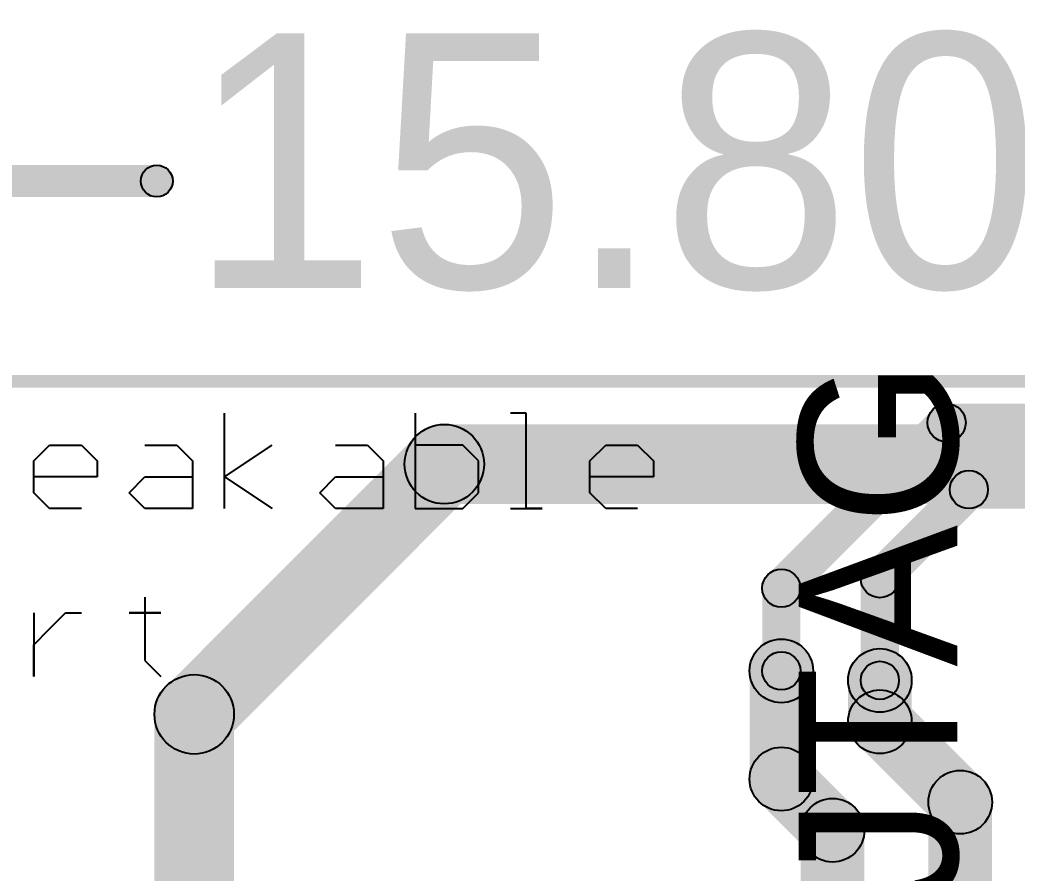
# Model space of a CAD drawing. Header units: millimetres. Extents: x -0.55 to 1.07, y -0.21 to 1.95.
# Drawn here: x 0.0325 to 0.3461, y 1.4594 to 1.7276 of the extents above; entities that cross this region are included whole.
import ezdxf

# ---------------------------------------------------------------- set-up
doc = ezdxf.new("R2010")
doc.units = ezdxf.units.MM
doc.header["$MEASUREMENT"] = 0
for name, color, linetype in [('BottomLayer', 5, 'Continuous'), ('BottomSolder', 6, 'Continuous'), ('Mechanical1', 6, 'Continuous'), ('Mechanical2', 216, 'Continuous'), ('PadHoleLayer', 156, 'Continuous'), ('TopLayer', 1, 'Continuous'), ('TopOverlay', 2, 'Continuous'), ('TopPaste', 8, 'Continuous'), ('TopSolder', 216, 'Continuous')]:
    doc.layers.add(name, color=color, linetype=linetype)

# ---------------------------------------------------------------- blocks, each defined once
blk = doc.blocks.new('TC2030_IDC_35')
at = {"layer": 'BottomSolder'}
h = blk.add_hatch(color=6, dxfattribs=at)
edge = h.paths.add_edge_path()
edge.add_arc((0.1, 0.04), 0.00402, 0, 360)
h = blk.add_hatch(color=6, dxfattribs=at)
edge = h.paths.add_edge_path()
edge.add_arc((-0.1, 0), 0.00402, 0, 360)
h = blk.add_hatch(color=6, dxfattribs=at)
edge = h.paths.add_edge_path()
edge.add_arc((0.1, -0.04), 0.00402, 0, 360)
at = {"layer": 'PadHoleLayer'}
h = blk.add_hatch(color=156, dxfattribs=at)
edge = h.paths.add_edge_path()
edge.add_arc((0.1, 0.04), 0.01951, 0, 360)
h = blk.add_hatch(color=156, dxfattribs=at)
edge = h.paths.add_edge_path()
edge.add_arc((-0.1, 0), 0.01951, 0, 360)
h = blk.add_hatch(color=156, dxfattribs=at)
edge = h.paths.add_edge_path()
edge.add_arc((0.1, -0.04), 0.01951, 0, 360)
at = {"layer": 'TopLayer'}
h = blk.add_hatch(color=1, dxfattribs=at)
edge = h.paths.add_edge_path()
edge.add_arc((-0.05, 0.025), 0.01549, 0, 360)
h = blk.add_hatch(color=1, dxfattribs=at)
edge = h.paths.add_edge_path()
edge.add_arc((0, 0.025), 0.01549, 0, 360)
h = blk.add_hatch(color=1, dxfattribs=at)
edge = h.paths.add_edge_path()
edge.add_arc((0.05, 0.025), 0.01549, 0, 360)
h = blk.add_hatch(color=1, dxfattribs=at)
edge = h.paths.add_edge_path()
edge.add_arc((-0.05, -0.025), 0.01549, 0, 360)
h = blk.add_hatch(color=1, dxfattribs=at)
edge = h.paths.add_edge_path()
edge.add_arc((-0.05, -0.025), 0.01549, 0, 360)
h = blk.add_hatch(color=1, dxfattribs=at)
edge = h.paths.add_edge_path()
edge.add_arc((0, -0.025), 0.01549, 0, 360)
h = blk.add_hatch(color=1, dxfattribs=at)
edge = h.paths.add_edge_path()
edge.add_arc((0.05, -0.025), 0.01549, 0, 360)
at = {"layer": 'TopOverlay'}
h = blk.add_hatch(color=2, dxfattribs=at)
edge = h.paths.add_edge_path()
edge.add_arc((-0.0504, -0.057), 0.005, 0, 360)
h = blk.add_hatch(color=2, dxfattribs=at)
edge = h.paths.add_edge_path()
edge.add_arc((-0.0376, -0.057), 0.005, 0, 360)
at = {"layer": 'TopPaste'}
h = blk.add_hatch(color=8, dxfattribs=at)
edge = h.paths.add_edge_path()
edge.add_arc((-0.05, 0.025), 0.01549, 0, 360)
h = blk.add_hatch(color=8, dxfattribs=at)
edge = h.paths.add_edge_path()
edge.add_arc((0, 0.025), 0.01549, 0, 360)
h = blk.add_hatch(color=8, dxfattribs=at)
edge = h.paths.add_edge_path()
edge.add_arc((0.05, 0.025), 0.01549, 0, 360)
h = blk.add_hatch(color=8, dxfattribs=at)
edge = h.paths.add_edge_path()
edge.add_arc((-0.05, -0.025), 0.01549, 0, 360)
h = blk.add_hatch(color=8, dxfattribs=at)
edge = h.paths.add_edge_path()
edge.add_arc((-0.05, -0.025), 0.01549, 0, 360)
h = blk.add_hatch(color=8, dxfattribs=at)
edge = h.paths.add_edge_path()
edge.add_arc((0, -0.025), 0.01549, 0, 360)
h = blk.add_hatch(color=8, dxfattribs=at)
edge = h.paths.add_edge_path()
edge.add_arc((0.05, -0.025), 0.01549, 0, 360)
at = {"layer": 'TopSolder'}
h = blk.add_hatch(color=216, dxfattribs=at)
edge = h.paths.add_edge_path()
edge.add_arc((-0.05, 0.025), 0.01949, 0, 360)
h = blk.add_hatch(color=216, dxfattribs=at)
edge = h.paths.add_edge_path()
edge.add_arc((0, 0.025), 0.01949, 0, 360)
h = blk.add_hatch(color=216, dxfattribs=at)
edge = h.paths.add_edge_path()
edge.add_arc((0.05, 0.025), 0.01949, 0, 360)
h = blk.add_hatch(color=216, dxfattribs=at)
edge = h.paths.add_edge_path()
edge.add_arc((0.1, 0.04), 0.00402, 0, 360)
h = blk.add_hatch(color=216, dxfattribs=at)
edge = h.paths.add_edge_path()
edge.add_arc((-0.1, 0), 0.00402, 0, 360)
h = blk.add_hatch(color=216, dxfattribs=at)
edge = h.paths.add_edge_path()
edge.add_arc((-0.05, -0.025), 0.01949, 0, 360)
h = blk.add_hatch(color=216, dxfattribs=at)
edge = h.paths.add_edge_path()
edge.add_arc((-0.05, -0.025), 0.01949, 0, 360)
h = blk.add_hatch(color=216, dxfattribs=at)
edge = h.paths.add_edge_path()
edge.add_arc((0, -0.025), 0.01949, 0, 360)
h = blk.add_hatch(color=216, dxfattribs=at)
edge = h.paths.add_edge_path()
edge.add_arc((0.05, -0.025), 0.01949, 0, 360)
h = blk.add_hatch(color=216, dxfattribs=at)
edge = h.paths.add_edge_path()
edge.add_arc((0.1, -0.04), 0.00402, 0, 360)
at = {"layer": 'TopOverlay', "const_width": 0.01}
blk.add_lwpolyline([(-0.0376, -0.057, 1), (-0.0504, -0.057, 1)], format="xyb", close=True, dxfattribs=at)
at = {"layer": 'TopOverlay'}
for centre in [(-0.0504, -0.057), (-0.0376, -0.057)]:
    blk.add_circle(centre, 0.005, dxfattribs=at)

msp = doc.modelspace()

# ---------------------------------------------------------------- hatches: boundary and pattern name
at = {"layer": 'BottomLayer'}
h = msp.add_hatch(color=5, dxfattribs=at)
edge = h.paths.add_edge_path()
edge.add_arc((0.166, 1.588), 0.0125, 0, 360)
h = msp.add_hatch(color=5, dxfattribs=at)
edge = h.paths.add_edge_path()
edge.add_arc((0.166, 1.588), 0.0125, 0, 360)
for points in [[(0.166, 1.5755), (0.166, 1.6005), (0.387, 1.6005), (0.387, 1.5755)], [(0.09617, 1.5005), (0.0785, 1.51817), (0.15716, 1.59684), (0.17484, 1.57916)], [(0.09984, 1.4435), (0.07484, 1.4435), (0.07484, 1.50934), (0.09984, 1.50934)]]:
    msp.add_hatch(color=5, dxfattribs=at).paths.add_polyline_path(points)
h = msp.add_hatch(color=5, dxfattribs=at)
edge = h.paths.add_edge_path()
edge.add_arc((0.08734, 1.50934), 0.0125, 0, 360)
h = msp.add_hatch(color=5, dxfattribs=at)
edge = h.paths.add_edge_path()
edge.add_arc((0.08734, 1.50934), 0.0125, 0, 360)
at = {"layer": 'Mechanical1'}
msp.add_hatch(color=6, dxfattribs=at).paths.add_polyline_path([(-0.03315, 1.672), (-0.03315, 1.682), (0.07557, 1.682), (0.07557, 1.672)])
h = msp.add_hatch(color=6, dxfattribs=at)
edge = h.paths.add_edge_path()
edge.add_arc((0.07557, 1.677), 0.005, 0, 360)
at = {"layer": 'Mechanical2'}
msp.add_hatch(color=216, dxfattribs=at).paths.add_polyline_path([(-0.03314, 1.61203), (-0.03314, 1.61597), (0.58902, 1.61597), (0.58902, 1.61203)])
at = {"layer": 'TopLayer'}
h = msp.add_hatch(color=1, dxfattribs=at)
edge = h.paths.add_edge_path()
edge.add_arc((0.324, 1.601), 0.006, 0, 360)
h = msp.add_hatch(color=1, dxfattribs=at)
edge = h.paths.add_edge_path()
edge.add_arc((0.324, 1.601), 0.006, 0, 360)
for points in [[(0.324, 1.595), (0.324, 1.607), (0.434, 1.607), (0.434, 1.595)], [(0.27624, 1.54476), (0.26776, 1.55324), (0.31976, 1.60524), (0.32824, 1.59676)], [(0.30724, 1.54776), (0.29876, 1.55624), (0.32676, 1.58424), (0.33524, 1.57576)], [(0.331, 1.574), (0.331, 1.586), (0.386, 1.586), (0.386, 1.574)], [(0.309, 1.52), (0.297, 1.52), (0.297, 1.552), (0.309, 1.552)], [(0.278, 1.523), (0.266, 1.523), (0.266, 1.549), (0.278, 1.549)], [(0.282, 1.489), (0.262, 1.489), (0.262, 1.523), (0.282, 1.523)], [(0.313, 1.507), (0.293, 1.507), (0.293, 1.52), (0.313, 1.52)], [(0.29593, 1.49993), (0.31007, 1.51407), (0.33535, 1.48879), (0.32121, 1.47465)], [(0.26493, 1.48193), (0.27907, 1.49607), (0.29519, 1.47995), (0.28105, 1.46581)], [(0.33828, 1.4435), (0.31828, 1.4435), (0.31828, 1.48172), (0.33828, 1.48172)], [(0.29812, 1.4435), (0.27812, 1.4435), (0.27812, 1.47288), (0.29812, 1.47288)]]:
    msp.add_hatch(color=1, dxfattribs=at).paths.add_polyline_path(points)
h = msp.add_hatch(color=1, dxfattribs=at)
edge = h.paths.add_edge_path()
edge.add_arc((0.331, 1.58), 0.006, 0, 360)
h = msp.add_hatch(color=1, dxfattribs=at)
edge = h.paths.add_edge_path()
edge.add_arc((0.331, 1.58), 0.006, 0, 360)
h = msp.add_hatch(color=1, dxfattribs=at)
edge = h.paths.add_edge_path()
edge.add_arc((0.303, 1.552), 0.006, 0, 360)
h = msp.add_hatch(color=1, dxfattribs=at)
edge = h.paths.add_edge_path()
edge.add_arc((0.303, 1.552), 0.006, 0, 360)
h = msp.add_hatch(color=1, dxfattribs=at)
edge = h.paths.add_edge_path()
edge.add_arc((0.272, 1.549), 0.006, 0, 360)
h = msp.add_hatch(color=1, dxfattribs=at)
edge = h.paths.add_edge_path()
edge.add_arc((0.272, 1.549), 0.006, 0, 360)
h = msp.add_hatch(color=1, dxfattribs=at)
edge = h.paths.add_edge_path()
edge.add_arc((0.272, 1.523), 0.01, 0, 360)
h = msp.add_hatch(color=1, dxfattribs=at)
edge = h.paths.add_edge_path()
edge.add_arc((0.272, 1.523), 0.006, 0, 360)
h = msp.add_hatch(color=1, dxfattribs=at)
edge = h.paths.add_edge_path()
edge.add_arc((0.303, 1.52), 0.01, 0, 360)
h = msp.add_hatch(color=1, dxfattribs=at)
edge = h.paths.add_edge_path()
edge.add_arc((0.303, 1.52), 0.006, 0, 360)
h = msp.add_hatch(color=1, dxfattribs=at)
edge = h.paths.add_edge_path()
edge.add_arc((0.303, 1.507), 0.01, 0, 360)
h = msp.add_hatch(color=1, dxfattribs=at)
edge = h.paths.add_edge_path()
edge.add_arc((0.303, 1.507), 0.01, 0, 360)
h = msp.add_hatch(color=1, dxfattribs=at)
edge = h.paths.add_edge_path()
edge.add_arc((0.272, 1.489), 0.01, 0, 360)
h = msp.add_hatch(color=1, dxfattribs=at)
edge = h.paths.add_edge_path()
edge.add_arc((0.272, 1.489), 0.01, 0, 360)
h = msp.add_hatch(color=1, dxfattribs=at)
edge = h.paths.add_edge_path()
edge.add_arc((0.32828, 1.48172), 0.01, 0, 360)
h = msp.add_hatch(color=1, dxfattribs=at)
edge = h.paths.add_edge_path()
edge.add_arc((0.32828, 1.48172), 0.01, 0, 360)
h = msp.add_hatch(color=1, dxfattribs=at)
edge = h.paths.add_edge_path()
edge.add_arc((0.28812, 1.47288), 0.01, 0, 360)
h = msp.add_hatch(color=1, dxfattribs=at)
edge = h.paths.add_edge_path()
edge.add_arc((0.28812, 1.47288), 0.01, 0, 360)

# ---------------------------------------------------------------- linework, layer by layer
at = {"layer": 'BottomLayer'}
for centre in [(0.166, 1.588), (0.166, 1.588), (0.08734, 1.50934), (0.08734, 1.50934)]:
    msp.add_circle(centre, 0.0125, dxfattribs=at)
at = {"layer": 'Mechanical1'}
msp.add_circle((0.07557, 1.677), 0.005, dxfattribs=at)
at = {"layer": 'TopLayer'}
for centre, radius in [((0.324, 1.601), 0.006), ((0.324, 1.601), 0.006), ((0.331, 1.58), 0.006), ((0.331, 1.58), 0.006), ((0.303, 1.552), 0.006), ((0.303, 1.552), 0.006), ((0.272, 1.549), 0.006), ((0.272, 1.549), 0.006), ((0.272, 1.523), 0.01), ((0.272, 1.523), 0.006), ((0.303, 1.52), 0.01), ((0.303, 1.52), 0.006), ((0.303, 1.507), 0.01), ((0.303, 1.507), 0.01), ((0.272, 1.489), 0.01), ((0.272, 1.489), 0.01), ((0.32828, 1.48172), 0.01), ((0.32828, 1.48172), 0.01), ((0.28812, 1.47288), 0.01), ((0.28812, 1.47288), 0.01)]:
    msp.add_circle(centre, radius, dxfattribs=at)
at = {"layer": 'TopOverlay'}
for p, q in [((0.09682, 1.57401), (0.09682, 1.604)), ((0.1568, 1.604), (0.1568, 1.57401)), ((0.19179, 1.604), (0.1868, 1.604)), ((0.19179, 1.57401), (0.19179, 1.604)), ((0.03684, 1.589), (0.04184, 1.594)), ((0.04184, 1.594), (0.05184, 1.594)), ((0.05184, 1.594), (0.05684, 1.589)), ((0.07183, 1.594), (0.08183, 1.594)), ((0.08183, 1.594), (0.08683, 1.589)), ((0.09682, 1.58401), (0.11182, 1.594)), ((0.13181, 1.594), (0.14181, 1.594)), ((0.14181, 1.594), (0.14681, 1.589)), ((0.1718, 1.594), (0.1568, 1.594)), ((0.1768, 1.589), (0.1718, 1.594)), ((0.21179, 1.589), (0.21679, 1.594)), ((0.21679, 1.594), (0.22678, 1.594)), ((0.22678, 1.594), (0.23178, 1.589)), ((0.03684, 1.57901), (0.03684, 1.589)), ((0.05684, 1.589), (0.05684, 1.58401)), ((0.08683, 1.589), (0.08683, 1.57401)), ((0.14681, 1.589), (0.14681, 1.57401)), ((0.1768, 1.58401), (0.1768, 1.589)), ((0.21179, 1.57901), (0.21179, 1.589)), ((0.23178, 1.589), (0.23178, 1.58401)), ((0.05684, 1.58401), (0.03684, 1.58401)), ((0.06683, 1.57901), (0.07183, 1.58401)), ((0.07183, 1.58401), (0.08683, 1.58401)), ((0.09682, 1.58401), (0.11182, 1.57401)), ((0.12681, 1.57901), (0.13181, 1.58401)), ((0.13181, 1.58401), (0.14681, 1.58401)), ((0.1768, 1.57901), (0.1768, 1.58401)), ((0.23178, 1.58401), (0.21179, 1.58401)), ((0.04184, 1.57401), (0.03684, 1.57901)), ((0.07183, 1.57401), (0.06683, 1.57901)), ((0.13181, 1.57401), (0.12681, 1.57901)), ((0.1718, 1.57401), (0.1768, 1.57901)), ((0.21679, 1.57401), (0.21179, 1.57901)), ((0.05184, 1.57401), (0.04184, 1.57401)), ((0.08683, 1.57401), (0.07183, 1.57401)), ((0.14681, 1.57401), (0.13181, 1.57401)), ((0.1568, 1.57401), (0.1718, 1.57401)), ((0.1868, 1.57401), (0.19679, 1.57401)), ((0.19679, 1.57401), (0.19179, 1.57401)), ((0.22678, 1.57401), (0.21679, 1.57401)), ((0.07183, 1.54621), (0.07183, 1.54121)), ((0.03684, 1.54121), (0.03684, 1.52122)), ((0.04184, 1.53622), (0.04684, 1.54121)), ((0.04684, 1.54121), (0.05184, 1.54121)), ((0.07183, 1.54121), (0.06683, 1.54121)), ((0.06683, 1.54121), (0.07683, 1.54121)), ((0.07683, 1.54121), (0.07183, 1.54121)), ((0.07183, 1.54121), (0.07183, 1.52622)), ((0.03684, 1.53122), (0.04184, 1.53622)), ((0.03684, 1.52122), (0.03684, 1.53122)), ((0.07183, 1.52622), (0.07683, 1.52122))]:
    msp.add_line(p, q, dxfattribs=at)

# ---------------------------------------------------------------- block references
at = {"rotation": 360}
msp.add_blockref('TC2030_IDC_35', (0.45, 1.541), dxfattribs=at)

# ---------------------------------------------------------------- texts
at = {"layer": 'Mechanical1'}
msp.add_text('15.80 (mm)', height=0.08, dxfattribs=at).set_placement((0.08557, 1.64338))
at = {"layer": 'TopOverlay'}
msp.add_text('JTAG', height=0.05, rotation=90, dxfattribs=at).set_placement((0.32741, 1.45))

doc.saveas('drawing.dxf')
